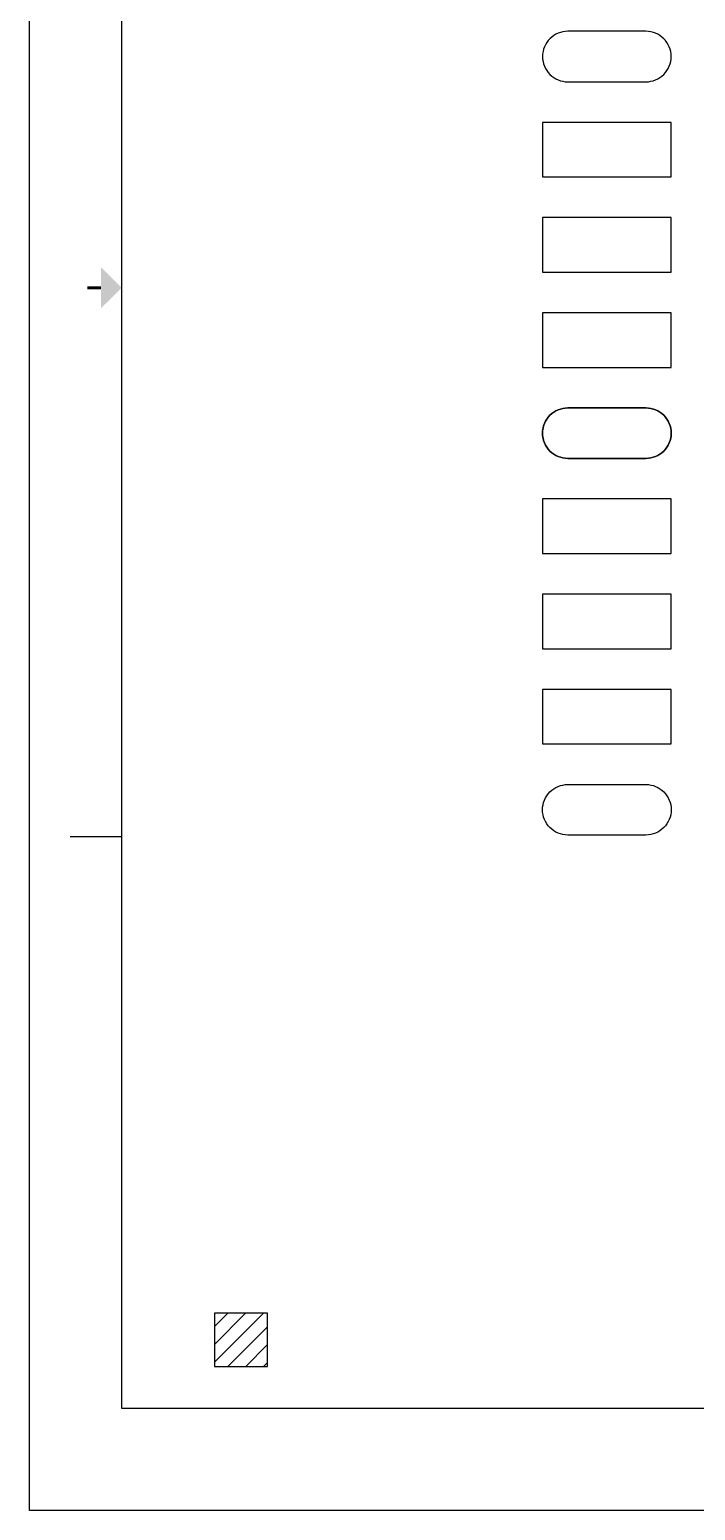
# Model space of a CAD drawing. Header units: millimetres. Extents: x 393.2 to 449.6, y 107.5 to 114.2.
# Drawn here: x 414.321 to 416.332, y 107.502 to 111.975 of the extents above; entities that cross this region are included whole.
import ezdxf

# ---------------------------------------------------------------- set-up
doc = ezdxf.new("R2010")
doc.units = ezdxf.units.MM
doc.header["$LTSCALE"] = 0.5
doc.layers.add('1D', color=4, linetype='Continuous')
doc.layers.add('TB', color=7, linetype='Continuous')

# ---------------------------------------------------------------- blocks, each defined once
blk = doc.blocks.new('FR')
at = {"layer": 'TB'}
for p, q in [((8.12, 188.67), (8.12, 9.03)), ((3.57, 59.52), (8.12, 59.52)), ((8.12, 9.03), (275.59, 9.03))]:
    blk.add_line(p, q, dxfattribs=at)
blk.add_lwpolyline([(0, 196.39), (282.46, 196.39), (282.46, 0), (0, 0)], close=True, dxfattribs=at)
at = {"layer": 'TB', "const_width": 0.242}
blk.add_lwpolyline([(5.09, 107.97), (6.3, 107.97)], dxfattribs=at)
at = {"layer": 'TB'}
blk.add_solid([(6.3, 106.16), (6.3, 109.79), (8.12, 107.97)], dxfattribs=at)

msp = doc.modelspace()

# ---------------------------------------------------------------- hatches: boundary and pattern name
at = {"layer": '1D'}
h = msp.add_hatch(dxfattribs=at)
h.set_pattern_fill('ANSI31', color=256, scale=0.012, angle=360, style=0)
h.set_pattern_definition([(45, (416.844698, 110.131055), (-0.02694077, 0.02694077), [])])
h.paths.add_polyline_path([(415.0399, 107.937), (415.0399, 108.0978), (414.8791, 108.0978), (414.8791, 107.937)])

# ---------------------------------------------------------------- linework, layer by layer
for p, q in [((415.0399, 108.0978), (414.8791, 108.0978)), ((414.8791, 108.0978), (414.8791, 107.937)), ((415.0399, 107.937), (415.0399, 108.0978)), ((414.8791, 107.937), (415.0399, 107.937))]:
    msp.add_line(p, q)
at = {"ltscale": 0.1}
for points in [[(416.1826, 111.9697), (415.9463, 111.9697, 0.414214), (415.8701, 111.8934), (415.8701, 111.8934, 0.414214), (415.9463, 111.8172), (416.1826, 111.8172, 0.414214), (416.2588, 111.8934), (416.2588, 111.8934, 0.414214)], [(416.1826, 110.8322), (415.9463, 110.8322, 0.414214), (415.8701, 110.7559), (415.8701, 110.7559, 0.414214), (415.9463, 110.6797), (416.1826, 110.6797, 0.414214), (416.2588, 110.7559), (416.2588, 110.7559, 0.414214)], [(416.1826, 110.6797), (415.9463, 110.6797, -0.414214), (415.8701, 110.7559), (415.8701, 110.7559, -0.414214), (415.9463, 110.8322), (416.1826, 110.8322, -0.414214), (416.2588, 110.7559), (416.2588, 110.7559, -0.414214)], [(416.1826, 109.5422), (415.9463, 109.5422, -0.414214), (415.8701, 109.6184), (415.8701, 109.6184, -0.414214), (415.9463, 109.6947), (416.1826, 109.6947, -0.414214), (416.2588, 109.6184), (416.2588, 109.6184, -0.414214)]]:
    msp.add_lwpolyline(points, format="xyb", close=True, dxfattribs=at)
for points in [[(416.2588, 111.6947), (415.8701, 111.6947), (415.8701, 111.5297), (416.2588, 111.5297)], [(416.2588, 111.4072), (415.8701, 111.4072), (415.8701, 111.2422), (416.2588, 111.2422)], [(416.2588, 111.1197), (415.8701, 111.1197), (415.8701, 110.9547), (416.2588, 110.9547)], [(416.2588, 110.5572), (415.8701, 110.5572), (415.8701, 110.3922), (416.2588, 110.3922)], [(416.2588, 110.2697), (415.8701, 110.2697), (415.8701, 110.1047), (416.2588, 110.1047)], [(416.2588, 109.9822), (415.8701, 109.9822), (415.8701, 109.8172), (416.2588, 109.8172)]]:
    msp.add_lwpolyline(points, close=True, dxfattribs=at)
at = {"layer": '1D', "color": 7, "linetype": 'ByBlock', "lineweight": 0}
msp.add_line((414.321, 107.5023), (423.981, 107.5023), dxfattribs=at)

# ---------------------------------------------------------------- block references
at = {"layer": 'TB', "xscale": 0.0341999999999985, "yscale": 0.0341999999999985, "zscale": 0.0341999999999985}
msp.add_blockref('FR', (414.321, 107.5023), dxfattribs=at)

doc.saveas('drawing.dxf')
